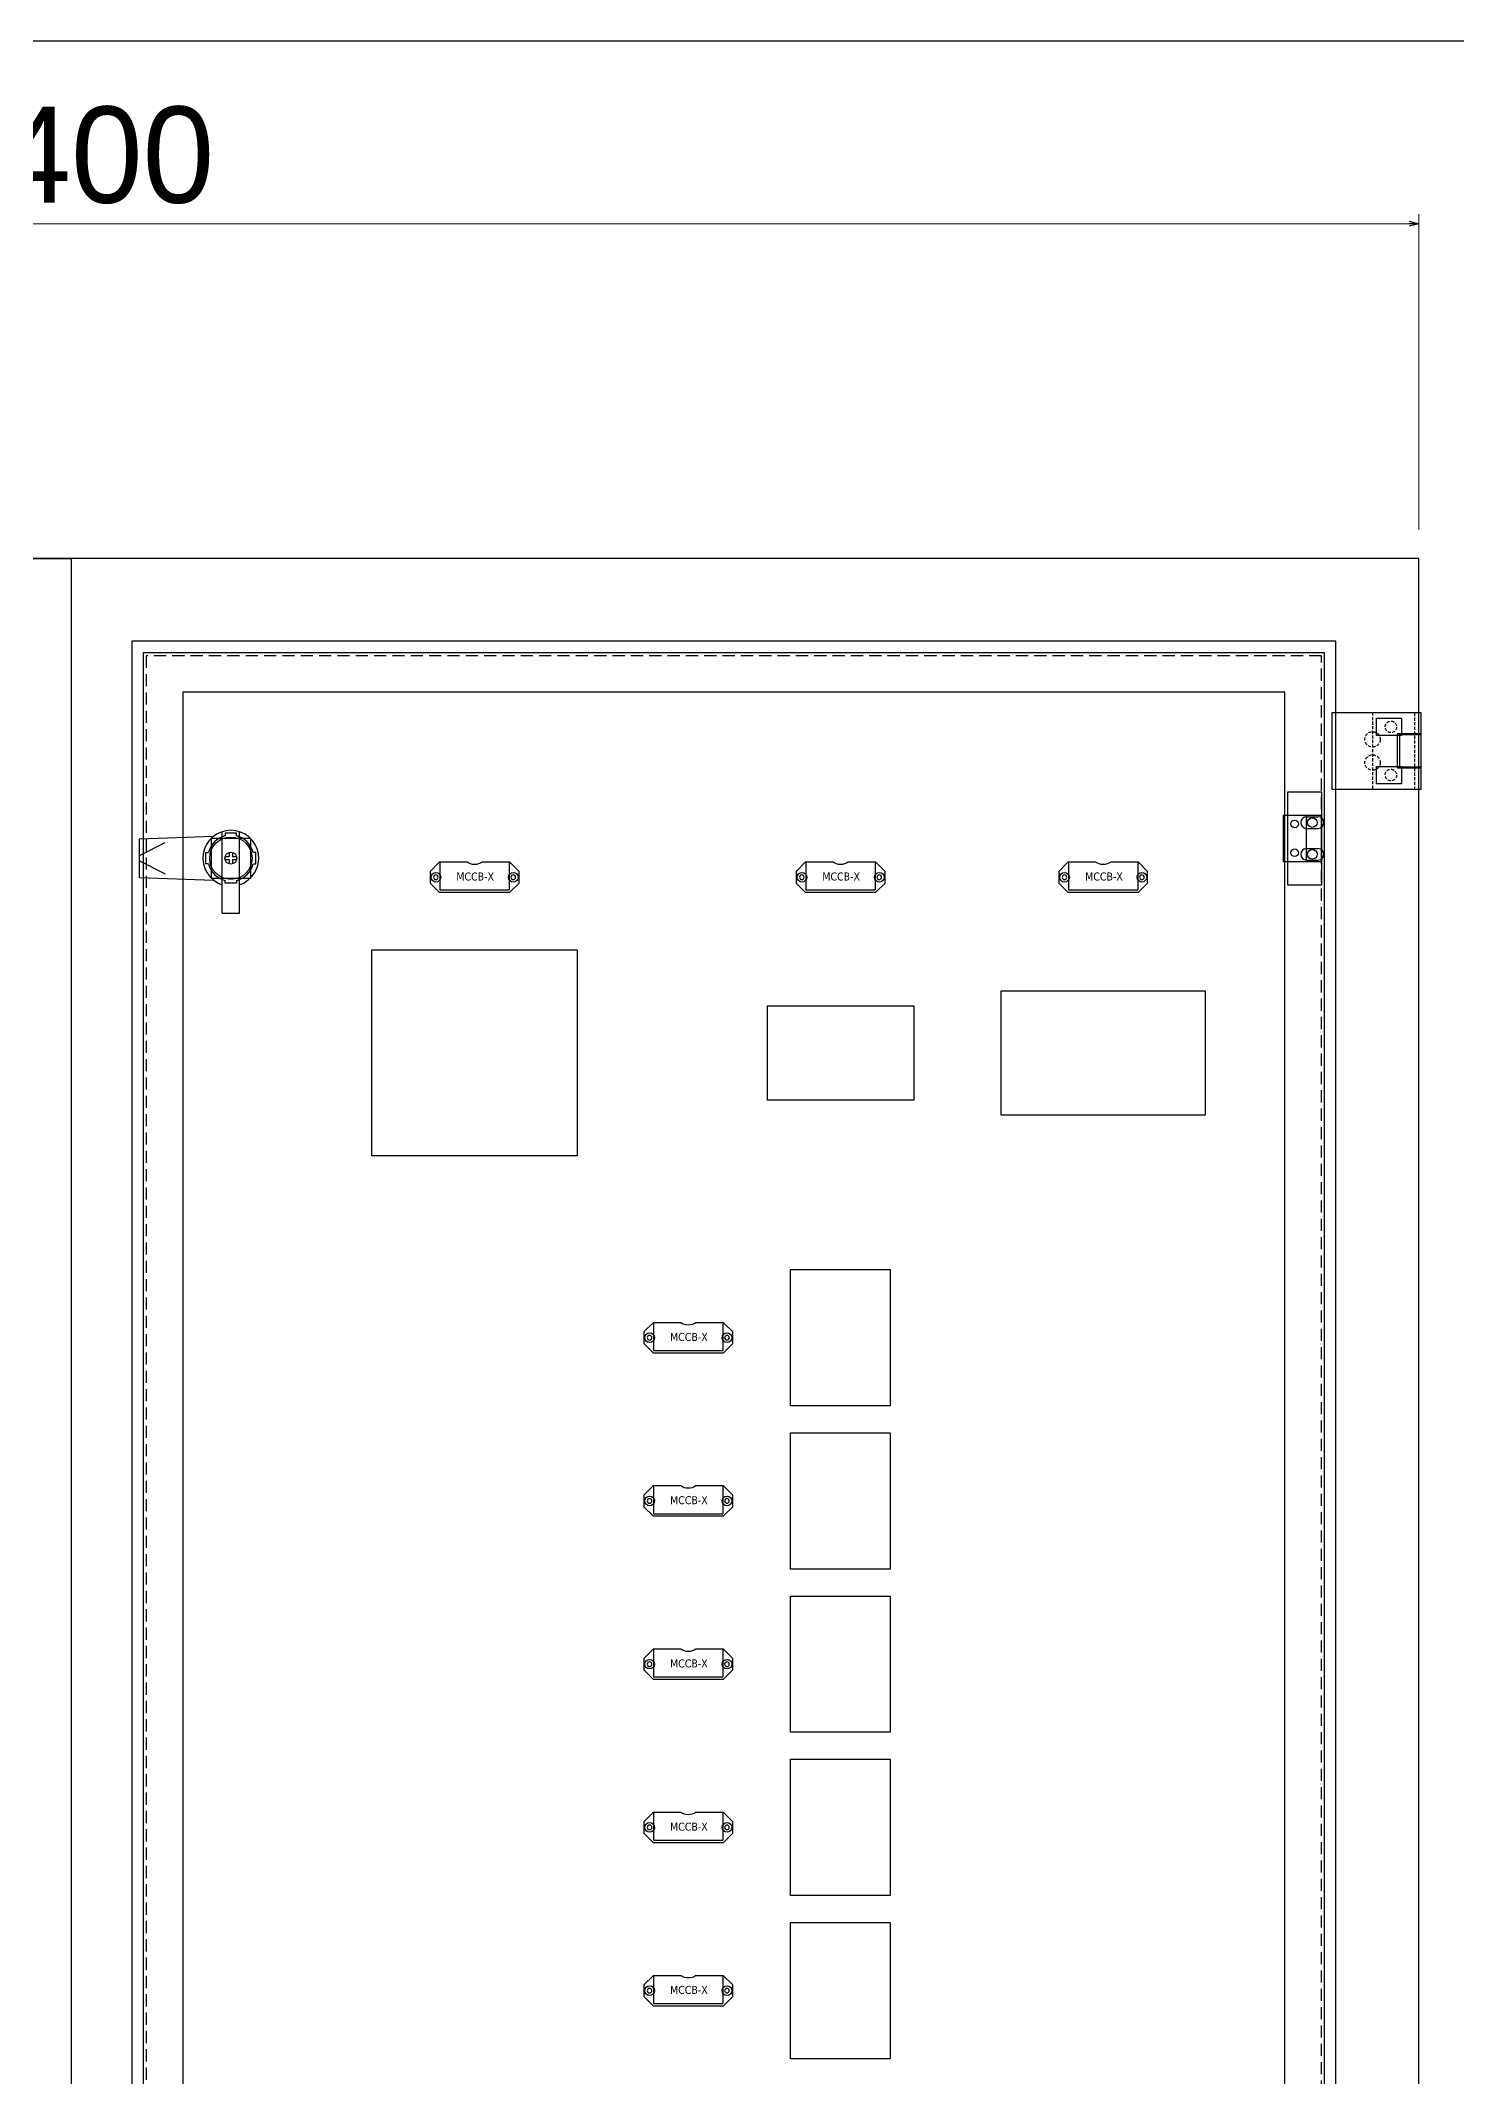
# Model space of a CAD drawing. Header units: millimetres. Extents: x 0 to 6325, y 0 to 4472.
# Drawn here: x 2670 to 3405, y 3415 to 4472 of the extents above; entities that cross this region are included whole.
import ezdxf
from ezdxf.enums import TextEntityAlignment as Align

# ---------------------------------------------------------------- set-up
doc = ezdxf.new("R2010")
doc.units = ezdxf.units.MM
doc.linetypes.add('HIDDEN2', pattern=[4.7625, 3.175, -1.5875])
doc.linetypes.add('HIDDENX2', pattern=[19.05, 12.7, -6.35])
for name, color, linetype in [('DIM', 253, 'Continuous'), ('HEATER', 1, 'Continuous'), ('KICHTHUOC', 8, 'Continuous'), ('Text', 4, 'Continuous'), ('THIET BI', 2, 'Continuous')]:
    doc.layers.add(name, color=color, linetype=linetype)
doc.styles.add('Arial', font='arial.ttf')
doc.styles.add('Tahoma (Input Text)', font='tahoma.ttf')
doc.dimstyles.new('CNC', dxfattribs={"dimtxt": 50, "dimasz": 5, "dimexe": 5, "dimexo": 15, "dimgap": 10, "dimtad": 1, "dimdec": 0, "dimtxsty": 'Standard', "dimblk": 'OPEN30', "dimcen": 10, "dimclrd": 5, "dimclre": 5, "dimclrt": 3, "dimazin": 3, "dimtfac": 1, "dimtdec": 0, "dimtmove": 0, "dimatfit": 3, "dimldrblk": 'ARCHTICK', "dimlwd": 9, "dimlwe": 9})

# ---------------------------------------------------------------- blocks, each defined once
blk = doc.blocks.new('*D8')
at = {"color": 0, "linetype": 'ByBlock', "lineweight": -2}
for p, q in [((1985.3, 4377.1), (1990.3, 4378.4)), ((3380.3, 4378.4), (3385.3, 4377.1)), ((1990.3, 4375.8), (1985.3, 4377.1)), ((1985.3, 4377.1), (1990.3, 4377.1)), ((3385.3, 4377.1), (3380.3, 4375.8)), ((3385.3, 4377.1), (3380.3, 4377.1))]:
    blk.add_line(p, q, dxfattribs=at)
at = {"layer": 'Defpoints', "color": 0, "ltscale": 0.5, "transparency": 16777216}
for p in [(3385.3, 4377.1), (1985.3, 4203.2), (3385.3, 4203.2)]:
    blk.add_point(p, dxfattribs=at)
at = {"layer": 'DIM', "color": 5, "lineweight": 9, "ltscale": 0.5, "transparency": 16777216}
for p, q in [((1985.3, 4218.2), (1985.3, 4382.1)), ((3385.3, 4218.2), (3385.3, 4382.1)), ((1990.3, 4377.1), (3380.3, 4377.1))]:
    blk.add_line(p, q, dxfattribs=at)
at = {"layer": 'DIM', "color": 3, "ltscale": 0.5, "transparency": 16777216, "insert": (2685.3, 4412.6), "char_height": 50, "attachment_point": 5}
blk.add_mtext('1400', dxfattribs=at)
blk = doc.blocks.new('_ArchTick')
at = {"color": 0, "const_width": 0.15}
blk.add_lwpolyline([(-0.5, -0.5), (0.5, 0.5)], dxfattribs=at)
blk = doc.blocks.new('_Open30')
at = {"color": 0, "linetype": 'ByBlock', "lineweight": -2}
for p, q in [((-1, 0.27), (0, 0)), ((0, 0), (-1, -0.27)), ((0, 0), (-1, 0))]:
    blk.add_line(p, q, dxfattribs=at)
blk = doc.blocks.new('HL044-1.3-C')
at = {"color": 1, "linetype": 'HIDDEN2', "ltscale": 0.5}
for p, q in [((-25, 40), (-25, 0)), ((-3, 0), (-3, 40))]:
    blk.add_line(p, q, dxfattribs=at)
at = {"color": 1}
for p, q in [((-12, 29), (0, 29)), ((-12, 11), (-12, 29)), ((-11, 28.5), (0, 28.5)), ((-11, 28.5), (-11, 11.5)), ((0, 11), (-12, 11)), ((0, 11.5), (-11, 11.5))]:
    blk.add_line(p, q, dxfattribs=at)
blk.add_lwpolyline([(-46, 40), (0, 40), (0, 0), (-46, 0)], close=True, dxfattribs=at)
at = {"color": 1, "linetype": 'HIDDEN2', "ltscale": 0.5}
for centre, radius in [((-15.5, 32.5), 3), ((-25, 26), 4), ((-25, 14), 4), ((-15.5, 7.5), 3)]:
    blk.add_circle(centre, radius, dxfattribs=at)
blk = doc.blocks.new('ovan6x9')
at = {"color": 2}
for p, q in [((2, 6), (8, 6)), ((2, 0), (8, 0))]:
    blk.add_line(p, q, dxfattribs=at)
for centre, start, end in [((2, 3), 90, 270), ((8, 3), 270, 90)]:
    blk.add_arc(centre, 3, start, end, dxfattribs=at)
blk = doc.blocks.new('HL036-1-1')
at = {"color": 1}
blk.add_line((9.5, 36.2), (9.5, 12.2), dxfattribs=at)
for points in [[(0, 48.5), (17.5, 48.5), (17.5, 0), (0, 0)], [(-2.5, 12.2), (17.5, 12.2), (17.5, 36.2), (-2.5, 36.2)]]:
    blk.add_lwpolyline(points, close=True, dxfattribs=at)
for centre, radius in [((3.5, 31.8), 2), ((12.7, 32.5), 2.5), ((3.5, 16.8), 2), ((12.7, 16), 2.5)]:
    blk.add_circle(centre, radius, dxfattribs=at)
blk = doc.blocks.new('SDGFGHGHG')
at = {"layer": 'HEATER'}
for p, q in [((860892.9, 570780.5), (860931.6, 570782)), ((860892.9, 570760.5), (860892.9, 570780.5)), ((860935.9, 570742), (860935.9, 570784.3)), ((860944.9, 570742), (860944.9, 570784.3)), ((860892.9, 570771.9), (860906.3, 570778.7)), ((860937.5, 570771.3), (860939.5, 570771.3)), ((860937.5, 570769.8), (860939.5, 570769.8)), ((860939.5, 570773.5), (860939.5, 570771.3)), ((860939.5, 570769.8), (860939.5, 570767.6)), ((860941.3, 570773.5), (860941.3, 570771.3)), ((860941.3, 570771.3), (860943.4, 570771.3)), ((860941.3, 570769.8), (860941.3, 570767.6)), ((860941.3, 570769.8), (860943.4, 570769.8)), ((860892.9, 570769.1), (860906.3, 570762.4)), ((860892.9, 570760.5), (860931.6, 570759.1)), ((860935.9, 570742), (860944.9, 570742))]:
    blk.add_line(p, q, dxfattribs=at)
blk.add_circle((860940.4, 570770.5), 3.08, dxfattribs=at)
blk.add_arc((860940.4, 570770.5), 14.5, 288.08, 251.92, dxfattribs=at)
blk = doc.blocks.new('SĐFHGGH')
at = {"layer": 'HEATER'}
for points in [[(860943.4, 570717), (860943.4, 570718.4), (860937.4, 570718.4), (860937.4, 570717)], [(860928.8, 570702.4), (860927.4, 570702.4), (860927.4, 570708.4), (860928.8, 570708.4)], [(860952.1, 570702.4), (860953.4, 570702.4), (860953.4, 570708.4), (860952.1, 570708.4)], [(860943.4, 570693.8), (860943.4, 570692.4), (860937.4, 570692.4), (860937.4, 570693.8)]]:
    blk.add_lwpolyline(points, dxfattribs=at)
for start, end in [(104.4775, 165.5225), (14.4775, 75.5225), (194.4775, 255.5225), (284.4775, 345.5225)]:
    blk.add_arc((860940.4, 570705.4), 12, start, end, dxfattribs=at)
blk = doc.blocks.new('MS722')
for name, p in [('SDGFGHGHG', (-860940.4, -570770.5)), ('SĐFHGGH', (-860940.4, -570705.4))]:
    blk.add_blockref(name, p)
blk = doc.blocks.new('hvnhgjghj')
at = {"layer": 'KICHTHUOC', "color": 95}
for p, q in [((-8611.8, 37566.3), (-8603.8, 37574.3)), ((-8611.8, 37556.3), (-8611.8, 37566.3)), ((-8603.8, 37574.3), (-8579.8, 37574.3)), ((-8603.3, 37574.3), (-8603.3, 37550.3)), ((-8566.8, 37574.3), (-8542.8, 37574.3)), ((-8543.3, 37574.3), (-8543.3, 37550.3)), ((-8542.8, 37574.3), (-8534.8, 37566.3)), ((-8534.8, 37566.3), (-8534.8, 37556.3)), ((-8611.8, 37556.3), (-8603.8, 37548.3)), ((-8542.8, 37548.3), (-8603.8, 37548.3)), ((-8543.3, 37550.3), (-8603.3, 37550.3)), ((-8542.8, 37548.3), (-8534.8, 37556.3))]:
    blk.add_line(p, q, dxfattribs=at)
for centre in [(-8606.8, 37561.3), (-8539.8, 37561.3)]:
    blk.add_circle(centre, 2, dxfattribs=at)
blk.add_arc((-8573.3, 37583.9), 11.6, 235.7945, 304.2055, dxfattribs=at)
blk = doc.blocks.new('KHUNG CHUẨN')
at = {"color": 7}
blk.add_lwpolyline([(16919.25, -26555.16), (19889.25, -26555.16), (19889.25, -28655.16), (16919.25, -28655.16)], close=True, dxfattribs=at)
at = {"color": 3, "style": 'Arial'}
for tag, p in [('#01', (17055.57, -28580.1)), ('#02', (17431.39, -28580.1)), ('#03', (18030.58, -28580.1)), ('#08', (18751.7, -28580.1)), ('#10', (19064.78, -28580.1)), ('#11', (19060.3, -28625.69)), ('#12', (19806.46, -28628.91)), ('#04', (17024.77, -28634.62)), ('#05', (17308.45, -28633.02)), ('#06', (17632.65, -28633.73)), ('#07', (18002.01, -28634.74)), ('#09', (18753.85, -28632.6))]:
    blk.add_attdef(tag, p, '', height=20, dxfattribs=at)

msp = doc.modelspace()

# ---------------------------------------------------------------- linework, layer by layer
at = {"color": 7, "ltscale": 0.5}
msp.add_line((2685.3, 4203.2), (2685.3, 2403.2), dxfattribs=at)
for points in [[(1985.3, 2403.2), (3385.3, 2403.2), (3385.3, 4203.2), (1985.3, 4203.2)], [(1985.3, 4203.2), (2685.3, 4203.2), (2685.3, 2403.2), (1985.3, 2403.2)], [(2685.3, 2403.2), (3385.3, 2403.2), (3385.3, 4203.2), (2685.3, 4203.2)], [(2716.8, 2446.2), (3342.3, 2446.2), (3342.3, 4160.2), (2716.8, 4160.2)]]:
    msp.add_lwpolyline(points, close=True, dxfattribs=at)
at = {"color": 6, "ltscale": 0.5}
msp.add_lwpolyline([(2722.8, 2452.2), (3336.3, 2452.2), (3336.3, 4154.2), (2722.8, 4154.2)], close=True, dxfattribs=at)
at = {"color": 6, "linetype": 'HIDDENX2', "ltscale": 0.5}
msp.add_lwpolyline([(2724.3, 2453.7), (3334.8, 2453.7), (3334.8, 4152.7), (2724.3, 4152.7)], close=True, dxfattribs=at)
at = {"color": 3, "ltscale": 0.5}
msp.add_lwpolyline([(2743.3, 2472.7), (3315.8, 2472.7), (3315.8, 4133.7), (2743.3, 4133.7)], close=True, dxfattribs=at)
for points in [[(3363.3, 4120.2), (3376.3, 4120.2), (3376.3, 4111.2), (3363.3, 4111.2)], [(3363.3, 4095.2), (3376.3, 4095.2), (3376.3, 4086.2), (3363.3, 4086.2)]]:
    msp.add_lwpolyline(points, close=True)
at = {"color": 2}
msp.add_lwpolyline([(2758.1, 4037.2), (2778.6, 4037.2), (2778.6, 4057.7), (2758.1, 4057.7)], close=True, dxfattribs=at)
at = {"color": 1, "linetype": 'Continuous', "ltscale": 0.5}
for points in [[(3168.4, 3978.5), (3274.4, 3978.5), (3274.4, 3914), (3168.4, 3914)], [(3047, 3970.8), (3123, 3970.8), (3123, 3921.8), (3047, 3921.8)], [(3059, 3833.8), (3110.8, 3833.8), (3110.8, 3763), (3059, 3763)], [(3059, 3749), (3110.8, 3749), (3110.8, 3678.2), (3059, 3678.2)], [(3059, 3664.2), (3110.8, 3664.2), (3110.8, 3593.4), (3059, 3593.4)], [(3059, 3579.4), (3110.8, 3579.4), (3110.8, 3508.6), (3059, 3508.6)], [(3059, 3494.6), (3110.8, 3494.6), (3110.8, 3423.8), (3059, 3423.8)]]:
    msp.add_lwpolyline(points, close=True, dxfattribs=at)
at = {"color": 2}
msp.add_circle((2768.3, 4047.5), 11, dxfattribs=at)
at = {"color": 2, "ltscale": 3}
for centre in [(2874.8, 4037.6), (2915, 4037.6), (3064.9, 4037.6), (3105.1, 4037.6), (3201.3, 4037.6), (3241.5, 4037.6), (2985.8, 3798.4), (3026, 3798.4), (2985.8, 3713.6), (3026, 3713.6), (2985.8, 3628.8), (3026, 3628.8), (2985.8, 3544), (3026, 3544), (2985.8, 3459.2), (3026, 3459.2)]:
    msp.add_circle(centre, 2.5, dxfattribs=at)
at = {"layer": 'THIET BI', "color": 1, "linetype": 'Continuous', "ltscale": 0.5}
msp.add_lwpolyline([(2841.5, 3999.8), (2948.2, 3999.8), (2948.2, 3892.8), (2841.5, 3892.8)], close=True, dxfattribs=at)

# ---------------------------------------------------------------- block references
at = {"color": 3, "xscale": 2.129600000007485, "yscale": 2.129600000007485, "zscale": 2.129600000007485}
msp.add_blockref('KHUNG CHUẨN', (-36031.2, 61024), dxfattribs=at)
msp.add_blockref('HL044-1.3-C', (3386.3, 4083.2))
at = {"color": 7}
for name, p in [('HL036-1-1', (3317.3, 4033.5)), ('MS722', (2768.3, 4047.5)), ('ovan6x9', (3325, 4063)), ('ovan6x9', (3325, 4046.5))]:
    msp.add_blockref(name, p, dxfattribs=at)
at = {"layer": 'KICHTHUOC', "xscale": -0.6000000000931323, "yscale": 0.6000000000058208, "zscale": 0.6}
for p in [(-2249.1, -18499.2), (-2059, -18499.2), (-1922.6, -18499.2), (-2138.1, -18738.4), (-2138.1, -18823.2), (-2138.1, -18908), (-2138.1, -18992.8), (-2138.1, -19077.6)]:
    msp.add_blockref('hvnhgjghj', p, dxfattribs=at)

# ---------------------------------------------------------------- texts
at = {"layer": 'Text', "linetype": 'Continuous', "style": 'Tahoma (Input Text)'}
for p in [(2895.2, 4035.9), (3085.3, 4035.9), (3221.8, 4035.9), (3006.2, 3796.7), (3006.2, 3711.9), (3006.2, 3627.1), (3006.2, 3542.3), (3006.2, 3457.5)]:
    msp.add_text('MCCB-X', height=4.16, dxfattribs=at).set_placement(p, align=Align.CENTER)

# ---------------------------------------------------------------- dimensions: what is measured, and where the dimension line sits
at = {"layer": 'DIM', "color": 7, "ltscale": 0.5}
dim = msp.add_linear_dim(base=(3385.3, 4377.1), p1=(1985.3, 4203.2), p2=(3385.3, 4203.2), dimstyle='CNC', dxfattribs=at)
dim.commit()
dim.dimension.update_dxf_attribs({"geometry": '*D8', "text_midpoint": (2685.3, 4412.6)})

doc.saveas('drawing.dxf')
